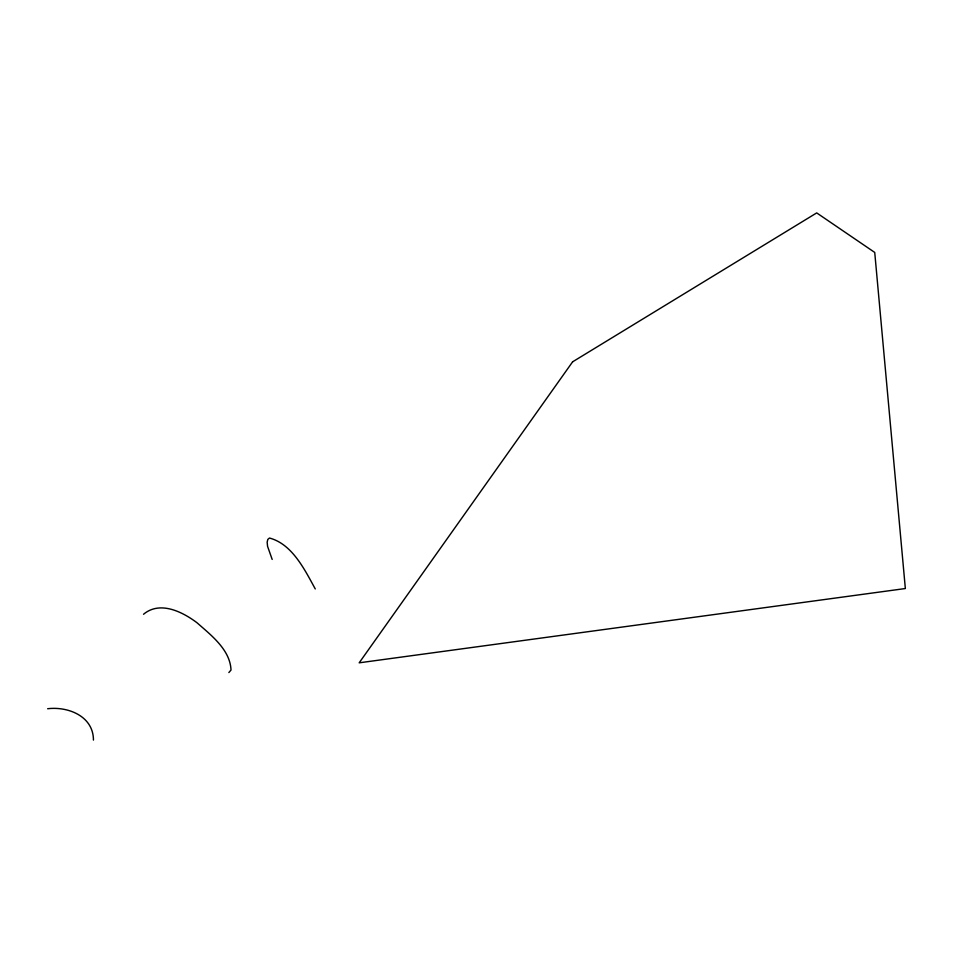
<?xml version="1.0" encoding="UTF-8"?>
<svg xmlns="http://www.w3.org/2000/svg" width="953" height="953" viewBox="0 0 953 953"><rect width="100%" height="100%" fill="white"/><g stroke="black" fill="none" stroke-linecap="round" stroke-linejoin="round"><path stroke-width="1.43" d="M228.863 672.556L231.007 670.042C230.197 649.743 211.137 635.246 197.033 622.774C182.452 611.778 159.937 600.497 143.534 614.268M47.65 708.734C68.056 706.256 93.418 716.144 93.442 740.088M315.276 588.954C304.65 569.656 292.249 544.044 269.473 538.028L267.829 539.398L267.15 542.138L267.567 546.331L272.177 559.435M572.61 361.83L359.186 662.823L905.35 588.537L874.735 252.438L816.709 212.912L572.61 361.83"/></g></svg>
